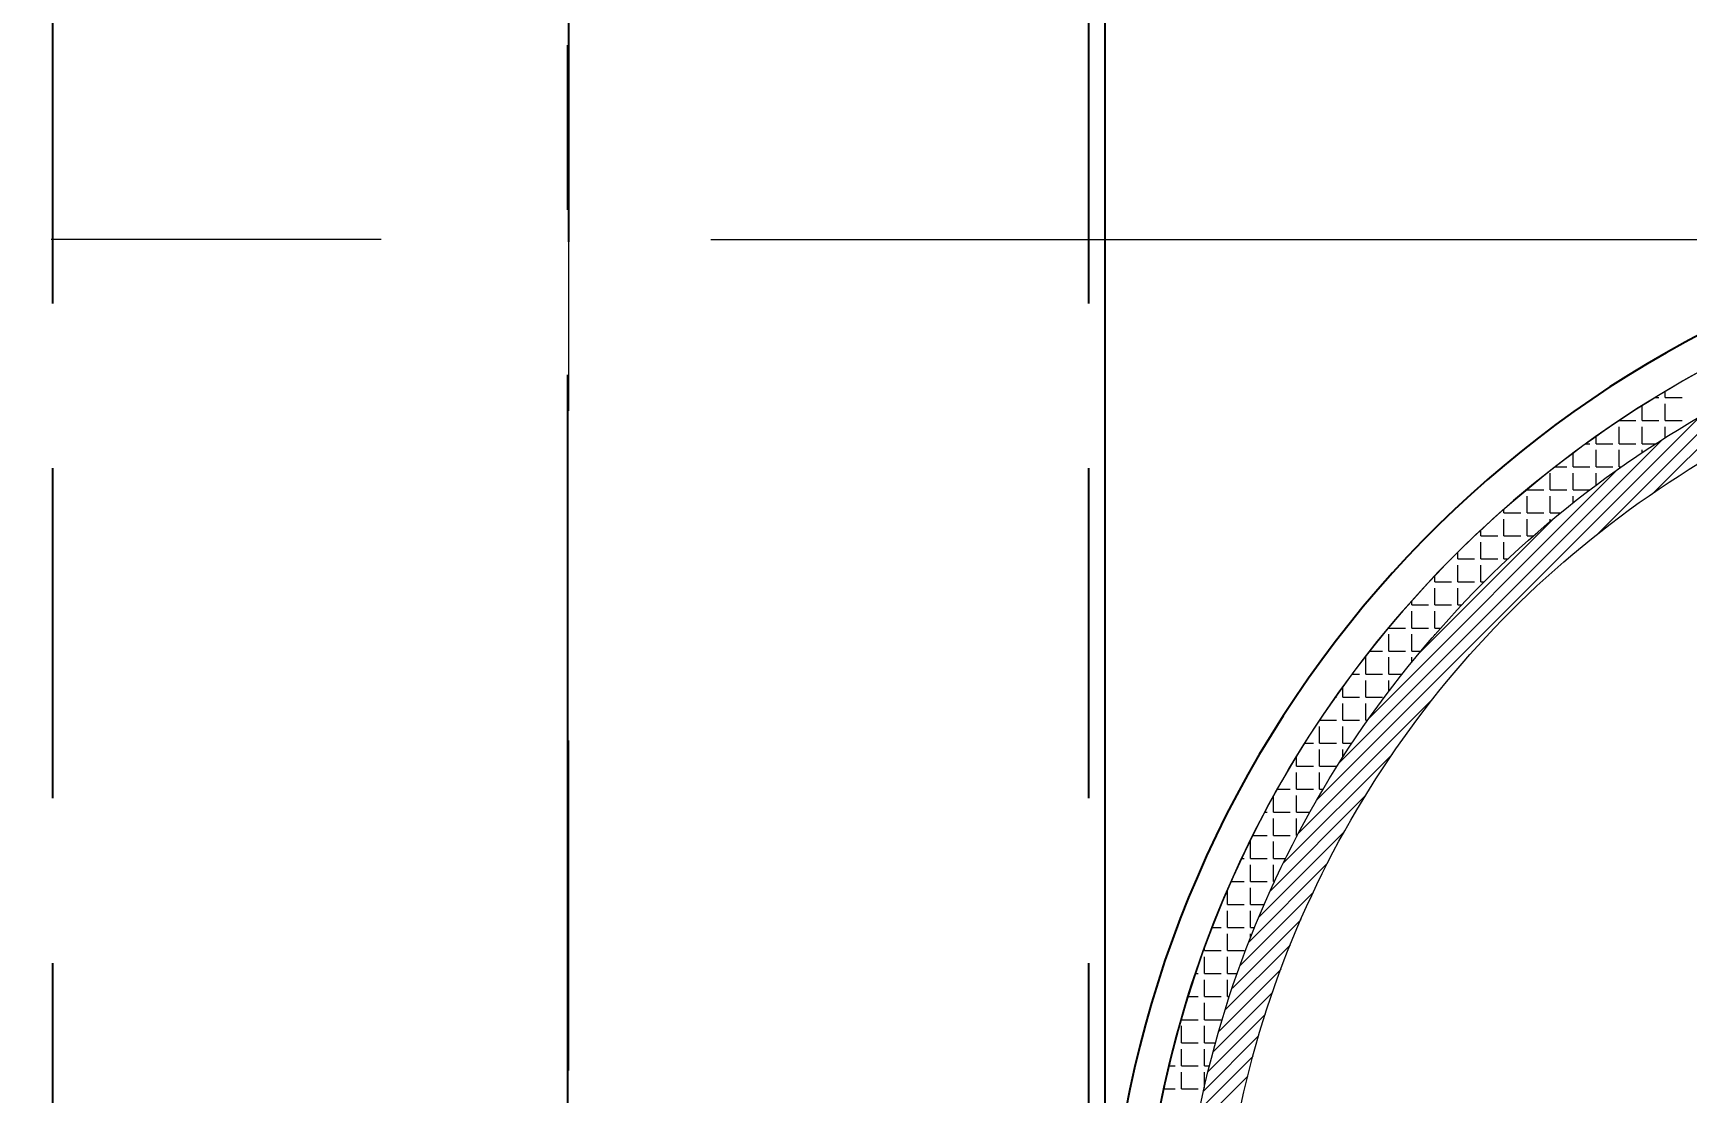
# Model space of a CAD drawing. Header units: inches. Extents: x 0 to 157513, y -28488 to 35640.
# Drawn here: x 9788 to 10289, y 19735 to 20056 of the extents above; entities that cross this region are included whole.
import ezdxf

# ---------------------------------------------------------------- set-up
doc = ezdxf.new("R2010")
doc.units = ezdxf.units.IN
doc.header["$LTSCALE"] = 400
doc.header["$MEASUREMENT"] = 0
for name, pattern in [('CENTER', [2, 1.25, -0.25, 0.25, -0.25]), ('DASHED2', [0.375, 0.25, -0.125]), ('HIDDEN2', [4.7625, 3.175, -1.5875]), ('PHANTOM', [2.5, 1.25, -0.25, 0.25, -0.25, 0.25, -0.25])]:
    doc.linetypes.add(name, pattern=pattern)
for name, color, linetype in [('0-45-GRID MARKS', 6, 'Continuous'), ('BF', 8, 'PHANTOM'), ('cen', 1, 'CENTER'), ('hid', 3, 'HIDDEN2')]:
    doc.layers.add(name, color=color, linetype=linetype)
doc.layers.add('BF STR', color=8, linetype='PHANTOM', lineweight=5)
doc.layers.add('R-OBJECT', color=2, linetype='Continuous', lineweight=20)
doc.styles.add('ROMANS', font='romans')
doc.dimstyles.new('SAM2 60 SC', dxfattribs={"dimscale": 60, "dimtxt": 2.5, "dimasz": 2.5, "dimexe": 1.25, "dimexo": 0.625, "dimtad": 1, "dimtoh": 1, "dimdec": 0, "dimdsep": 46, "dimtxsty": 'ROMANS', "dimblk": 'OBLIQUE', "dimcen": 2.5, "dimclrd": 1, "dimclre": 1, "dimclrt": 256, "dimadec": 0, "dimazin": 2, "dimtfac": 1, "dimtdec": 0, "dimtofl": 0, "dimtmove": 0, "dimatfit": 3, "dimfxl": 1, "dimtolj": 1, "dimtzin": 0, "dimarcsym": 1})

# ---------------------------------------------------------------- blocks, each defined once
blk = doc.blocks.new('611bf4 strgaele')
at = {"layer": 'BF STR'}
for p, q in [((-269900.44, 34646.08, -169.38), (-269900.44, 32346.53, -169.38)), ((-269357.24, 33997.84, -206.36), (-272999.83, 33998.56, -115)), ((-269571.33, 33921.35, -169.38), (-269538.32, 33954.35, -169.38)), ((-269588.29, 33908.88, -169.38), (-269547.43, 33949.74, -169.38)), ((-269571.1, 33950.07, -169.38), (-269569.86, 33950.07, -169.38)), ((-269567.95, 33950.07, -169.38), (-269567.95, 33951.97, -169.38)), ((-269567.95, 33950.07, -169.38), (-269562.87, 33950.07, -169.38)), ((-269673.54, 33828.12, -169.38), (-269557.43, 33944.23, -169.38)), ((-269574.94, 33943.09, -169.38), (-269574.94, 33947.68, -169.38)), ((-269567.95, 33943.09, -169.38), (-269567.95, 33948.17, -169.38)), ((-269581.92, 33943.09, -169.38), (-269581.92, 33943.15, -169.38)), ((-269581.92, 33943.09, -169.38), (-269576.84, 33943.09, -169.38)), ((-269581.92, 33936.1, -169.38), (-269581.92, 33941.18, -169.38)), ((-269574.94, 33943.09, -169.38), (-269569.86, 33943.09, -169.38)), ((-269574.94, 33936.1, -169.38), (-269574.94, 33941.18, -169.38)), ((-269567.95, 33943.09, -169.38), (-269562.87, 33943.09, -169.38)), ((-269567.95, 33937.9, -169.38), (-269567.95, 33941.18, -169.38)), ((-269666.71, 33839.43, -169.38), (-269568.75, 33937.4, -169.38)), ((-269592.07, 33936.1, -169.38), (-269590.81, 33936.1, -169.38)), ((-269588.91, 33936.1, -169.38), (-269588.91, 33938.36, -169.38)), ((-269588.91, 33936.1, -169.38), (-269583.83, 33936.1, -169.38)), ((-269588.91, 33929.12, -169.38), (-269588.91, 33934.2, -169.38)), ((-269581.92, 33936.1, -169.38), (-269576.84, 33936.1, -169.38)), ((-269581.92, 33929.12, -169.38), (-269581.92, 33934.2, -169.38)), ((-269574.94, 33936.1, -169.38), (-269570.79, 33936.1, -169.38)), ((-269574.94, 33933.39, -169.38), (-269574.94, 33934.2, -169.38)), ((-269601.38, 33929.12, -169.38), (-269597.8, 33929.12, -169.38)), ((-269595.89, 33929.12, -169.38), (-269595.89, 33933.29, -169.38)), ((-269595.89, 33929.12, -169.38), (-269590.81, 33929.12, -169.38)), ((-269588.91, 33929.12, -169.38), (-269583.83, 33929.12, -169.38)), ((-269581.92, 33929.12, -169.38), (-269581.19, 33929.12, -169.38)), ((-269657.64, 33853, -169.38), (-269582.31, 33928.33, -169.38)), ((-269602.88, 33922.13, -169.38), (-269602.88, 33927.21, -169.38)), ((-269595.89, 33922.13, -169.38), (-269595.89, 33927.21, -169.38)), ((-269588.91, 33923.53, -169.38), (-269588.91, 33927.21, -169.38)), ((-269609.86, 33922.13, -169.38), (-269609.86, 33922.27, -169.38)), ((-269609.86, 33922.13, -169.38), (-269604.78, 33922.13, -169.38)), ((-269609.86, 33915.15, -169.38), (-269609.86, 33920.23, -169.38)), ((-269602.88, 33922.13, -169.38), (-269597.8, 33922.13, -169.38)), ((-269602.88, 33915.15, -169.38), (-269602.88, 33920.23, -169.38)), ((-269595.89, 33922.13, -169.38), (-269590.81, 33922.13, -169.38)), ((-269595.89, 33918.16, -169.38), (-269595.89, 33920.23, -169.38)), ((-269616.85, 33915.15, -169.38), (-269616.85, 33916.28, -169.38)), ((-269616.85, 33915.15, -169.38), (-269611.77, 33915.15, -169.38)), ((-269609.86, 33915.15, -169.38), (-269604.78, 33915.15, -169.38)), ((-269602.88, 33915.15, -169.38), (-269599.65, 33915.15, -169.38)), ((-269642.91, 33872.22, -169.38), (-269601.53, 33913.6, -169.38)), ((-269623.83, 33908.16, -169.38), (-269623.83, 33909.93, -169.38)), ((-269616.85, 33908.16, -169.38), (-269616.85, 33913.24, -169.38)), ((-269609.86, 33908.16, -169.38), (-269609.86, 33913.24, -169.38)), ((-269602.88, 33912.47, -169.38), (-269602.88, 33913.24, -169.38)), ((-269623.83, 33908.16, -169.38), (-269618.75, 33908.16, -169.38)), ((-269623.83, 33901.18, -169.38), (-269623.83, 33906.26, -169.38)), ((-269616.85, 33908.16, -169.38), (-269611.77, 33908.16, -169.38)), ((-269616.85, 33901.18, -169.38), (-269616.85, 33906.26, -169.38)), ((-269609.86, 33908.16, -169.38), (-269607.91, 33908.16, -169.38)), ((-269632.84, 33901.18, -169.38), (-269632.72, 33901.18, -169.38)), ((-269630.82, 33901.18, -169.38), (-269630.82, 33903.2, -169.38)), ((-269630.82, 33901.18, -169.38), (-269625.74, 33901.18, -169.38)), ((-269630.82, 33894.19, -169.38), (-269630.82, 33899.27, -169.38)), ((-269623.83, 33901.18, -169.38), (-269618.75, 33901.18, -169.38)), ((-269623.83, 33894.19, -169.38), (-269623.83, 33899.27, -169.38)), ((-269616.85, 33901.18, -169.38), (-269615.63, 33901.18, -169.38)), ((-269637.8, 33894.19, -169.38), (-269637.8, 33896.05, -169.38)), ((-269637.8, 33894.19, -169.38), (-269632.72, 33894.19, -169.38)), ((-269630.82, 33894.19, -169.38), (-269625.74, 33894.19, -169.38)), ((-269623.83, 33894.19, -169.38), (-269622.86, 33894.19, -169.38)), ((-269637.8, 33887.21, -169.38), (-269637.8, 33892.29, -169.38)), ((-269630.82, 33887.21, -169.38), (-269630.82, 33892.29, -169.38)), ((-269644.79, 33887.21, -169.38), (-269644.79, 33888.44, -169.38)), ((-269644.79, 33887.21, -169.38), (-269639.71, 33887.21, -169.38)), ((-269644.79, 33880.22, -169.38), (-269644.79, 33885.3, -169.38)), ((-269637.8, 33887.21, -169.38), (-269632.72, 33887.21, -169.38)), ((-269637.8, 33880.22, -169.38), (-269637.8, 33885.3, -169.38)), ((-269630.82, 33887.21, -169.38), (-269629.65, 33887.21, -169.38)), ((-269651.77, 33880.22, -169.38), (-269651.77, 33880.33, -169.38)), ((-269651.77, 33880.22, -169.38), (-269646.69, 33880.22, -169.38)), ((-269644.79, 33880.22, -169.38), (-269639.71, 33880.22, -169.38)), ((-269637.8, 33880.22, -169.38), (-269636.04, 33880.22, -169.38)), ((-269651.77, 33873.24, -169.38), (-269651.77, 33878.32, -169.38)), ((-269644.79, 33873.24, -169.38), (-269644.79, 33878.32, -169.38)), ((-269637.8, 33878.22, -169.38), (-269637.8, 33878.32, -169.38)), ((-269658.76, 33866.25, -169.38), (-269658.76, 33871.33, -169.38)), ((-269657.51, 33873.24, -169.38), (-269653.68, 33873.24, -169.38)), ((-269651.77, 33873.24, -169.38), (-269646.69, 33873.24, -169.38)), ((-269651.77, 33866.25, -169.38), (-269651.77, 33871.33, -169.38)), ((-269644.79, 33873.24, -169.38), (-269642.06, 33873.24, -169.38)), ((-269644.79, 33869.93, -169.38), (-269644.79, 33871.33, -169.38)), ((-269662.85, 33866.25, -169.38), (-269660.66, 33866.25, -169.38)), ((-269658.76, 33866.25, -169.38), (-269653.68, 33866.25, -169.38)), ((-269658.76, 33859.27, -169.38), (-269658.76, 33864.35, -169.38)), ((-269651.77, 33866.25, -169.38), (-269647.74, 33866.25, -169.38)), ((-269651.77, 33861.02, -169.38), (-269651.77, 33864.35, -169.38)), ((-269679.05, 33818.12, -169.38), (-269638.19, 33858.98, -169.38)), ((-269667.9, 33859.27, -169.38), (-269667.65, 33859.27, -169.38)), ((-269665.74, 33859.27, -169.38), (-269665.74, 33862.3, -169.38)), ((-269665.74, 33859.27, -169.38), (-269660.66, 33859.27, -169.38)), ((-269658.76, 33859.27, -169.38), (-269653.68, 33859.27, -169.38)), ((-269665.74, 33852.28, -169.38), (-269665.74, 33857.36, -169.38)), ((-269658.76, 33852.28, -169.38), (-269658.76, 33857.36, -169.38)), ((-269672.73, 33845.3, -169.38), (-269672.73, 33850.38, -169.38)), ((-269672.68, 33852.28, -169.38), (-269667.65, 33852.28, -169.38)), ((-269665.74, 33852.28, -169.38), (-269660.66, 33852.28, -169.38)), ((-269665.74, 33845.3, -169.38), (-269665.74, 33850.38, -169.38)), ((-269658.76, 33852.28, -169.38), (-269658.15, 33852.28, -169.38)), ((-269677.2, 33845.3, -169.38), (-269674.63, 33845.3, -169.38)), ((-269672.73, 33845.3, -169.38), (-269667.65, 33845.3, -169.38)), ((-269665.74, 33845.3, -169.38), (-269662.92, 33845.3, -169.38)), ((-269683.67, 33809.01, -169.38), (-269650.66, 33842.02, -169.38)), ((-269679.71, 33838.31, -169.38), (-269679.71, 33841.24, -169.38)), ((-269672.73, 33838.31, -169.38), (-269672.73, 33843.39, -169.38)), ((-269665.74, 33840.96, -169.38), (-269665.74, 33843.39, -169.38)), ((-269679.71, 33838.31, -169.38), (-269674.63, 33838.31, -169.38)), ((-269679.71, 33831.33, -169.38), (-269679.71, 33836.41, -169.38)), ((-269672.73, 33838.31, -169.38), (-269667.65, 33838.31, -169.38)), ((-269672.73, 33831.33, -169.38), (-269672.73, 33836.41, -169.38)), ((-269687.63, 33800.56, -169.38), (-269658.88, 33829.3, -169.38)), ((-269686.7, 33824.34, -169.38), (-269686.7, 33829.21, -169.38)), ((-269685.52, 33831.33, -169.38), (-269681.62, 33831.33, -169.38)), ((-269679.71, 33831.33, -169.38), (-269674.63, 33831.33, -169.38)), ((-269679.71, 33824.34, -169.38), (-269679.71, 33829.42, -169.38)), ((-269672.73, 33831.33, -169.38), (-269671.67, 33831.33, -169.38)), ((-269689.33, 33824.34, -169.38), (-269688.6, 33824.34, -169.38)), ((-269686.7, 33824.34, -169.38), (-269681.62, 33824.34, -169.38)), ((-269679.71, 33824.34, -169.38), (-269675.68, 33824.34, -169.38)), ((-269686.7, 33817.36, -169.38), (-269686.7, 33822.44, -169.38)), ((-269679.71, 33817.36, -169.38), (-269679.71, 33822.44, -169.38)), ((-269693.68, 33810.37, -169.38), (-269693.68, 33815.45, -169.38)), ((-269692.93, 33817.36, -169.38), (-269688.6, 33817.36, -169.38)), ((-269691.07, 33792.63, -169.38), (-269665.19, 33818.51, -169.38)), ((-269686.7, 33817.36, -169.38), (-269681.62, 33817.36, -169.38)), ((-269686.7, 33810.37, -169.38), (-269686.7, 33815.45, -169.38)), ((-269679.71, 33817.36, -169.38), (-269679.45, 33817.36, -169.38)), ((-269696.32, 33810.37, -169.38), (-269695.59, 33810.37, -169.38)), ((-269694.1, 33785.1, -169.38), (-269670.32, 33808.89, -169.38)), ((-269693.68, 33810.37, -169.38), (-269688.6, 33810.37, -169.38)), ((-269686.7, 33810.37, -169.38), (-269683, 33810.37, -169.38)), ((-269693.68, 33803.39, -169.38), (-269693.68, 33808.47, -169.38)), ((-269686.7, 33803.39, -169.38), (-269686.7, 33808.47, -169.38)), ((-269700.67, 33796.4, -169.38), (-269700.67, 33800.72, -169.38)), ((-269699.51, 33803.39, -169.38), (-269695.59, 33803.39, -169.38)), ((-269696.79, 33777.93, -169.38), (-269674.64, 33800.08, -169.38)), ((-269693.68, 33803.39, -169.38), (-269688.6, 33803.39, -169.38)), ((-269693.68, 33796.4, -169.38), (-269693.68, 33801.48, -169.38)), ((-269686.7, 33803.39, -169.38), (-269686.34, 33803.39, -169.38)), ((-269700.67, 33796.4, -169.38), (-269695.59, 33796.4, -169.38)), ((-269700.67, 33789.42, -169.38), (-269700.67, 33794.5, -169.38)), ((-269693.68, 33796.4, -169.38), (-269689.46, 33796.4, -169.38)), ((-269693.68, 33789.42, -169.38), (-269693.68, 33794.5, -169.38)), ((-269705.3, 33789.42, -169.38), (-269702.57, 33789.42, -169.38)), ((-269700.67, 33789.42, -169.38), (-269695.59, 33789.42, -169.38)), ((-269699.18, 33771.05, -169.38), (-269678.34, 33791.88, -169.38)), ((-269693.68, 33789.42, -169.38), (-269692.39, 33789.42, -169.38)), ((-269701.31, 33764.42, -169.38), (-269681.57, 33784.17, -169.38)), ((-269700.67, 33782.43, -169.38), (-269700.67, 33787.51, -169.38)), ((-269693.68, 33786.18, -169.38), (-269693.68, 33787.51, -169.38)), ((-269707.65, 33782.43, -169.38), (-269707.65, 33783.16, -169.38)), ((-269707.65, 33782.43, -169.38), (-269702.57, 33782.43, -169.38)), ((-269707.65, 33775.45, -169.38), (-269707.65, 33780.53, -169.38)), ((-269700.67, 33782.43, -169.38), (-269695.59, 33782.43, -169.38)), ((-269700.67, 33775.45, -169.38), (-269700.67, 33780.53, -169.38)), ((-269710.36, 33775.45, -169.38), (-269709.56, 33775.45, -169.38)), ((-269707.65, 33775.45, -169.38), (-269702.57, 33775.45, -169.38)), ((-269703.22, 33758.02, -169.38), (-269684.41, 33776.84, -169.38)), ((-269700.67, 33775.45, -169.38), (-269697.67, 33775.45, -169.38)), ((-269707.65, 33768.46, -169.38), (-269707.65, 33773.54, -169.38)), ((-269704.93, 33751.82, -169.38), (-269686.92, 33769.84, -169.38)), ((-269700.67, 33768.46, -169.38), (-269700.67, 33773.54, -169.38)), ((-269712.62, 33768.46, -169.38), (-269709.56, 33768.46, -169.38)), ((-269707.65, 33768.46, -169.38), (-269702.57, 33768.46, -169.38)), ((-269707.65, 33761.48, -169.38), (-269707.65, 33766.56, -169.38)), ((-269700.67, 33768.46, -169.38), (-269700.03, 33768.46, -169.38)), ((-269700.67, 33766.47, -169.38), (-269700.67, 33766.56, -169.38)), ((-269714.64, 33761.48, -169.38), (-269714.64, 33761.74, -169.38)), ((-269714.64, 33761.48, -169.38), (-269709.56, 33761.48, -169.38)), ((-269714.64, 33754.49, -169.38), (-269714.64, 33759.57, -169.38)), ((-269707.65, 33761.48, -169.38), (-269702.57, 33761.48, -169.38)), ((-269707.65, 33754.49, -169.38), (-269707.65, 33759.57, -169.38)), ((-269706.47, 33745.8, -169.38), (-269689.14, 33763.12, -169.38)), ((-269716.64, 33754.49, -169.38), (-269716.54, 33754.49, -169.38)), ((-269714.64, 33754.49, -169.38), (-269709.56, 33754.49, -169.38)), ((-269707.84, 33739.94, -169.38), (-269691.13, 33756.65, -169.38)), ((-269707.65, 33754.49, -169.38), (-269704.21, 33754.49, -169.38)), ((-269714.64, 33747.51, -169.38), (-269714.64, 33752.59, -169.38)), ((-269709.06, 33734.23, -169.38), (-269692.89, 33750.39, -169.38)), ((-269707.65, 33747.51, -169.38), (-269707.65, 33752.59, -169.38)), ((-269718.4, 33747.51, -169.38), (-269716.54, 33747.51, -169.38)), ((-269714.64, 33747.51, -169.38), (-269709.56, 33747.51, -169.38)), ((-269714.64, 33740.52, -169.38), (-269714.64, 33745.6, -169.38)), ((-269710.15, 33728.65, -169.38), (-269694.47, 33744.32, -169.38)), ((-269707.65, 33747.51, -169.38), (-269706.05, 33747.51, -169.38)), ((-269707.65, 33740.75, -169.38), (-269707.65, 33745.6, -169.38)), ((-269720, 33740.52, -169.38), (-269716.54, 33740.52, -169.38)), ((-269714.64, 33740.52, -169.38), (-269709.56, 33740.52, -169.38))]:
    blk.add_line(p, q, dxfattribs=at)
for radius in [327, 315, 303]:
    blk.add_circle((-269400.44, 33671.13, -169.38), radius, dxfattribs=at)
blk = doc.blocks.new('_OBLIQUE')
at = {"color": 0, "linetype": 'ByBlock'}
blk.add_line((-0.5, -0.5), (0.5, 0.5), dxfattribs=at)
blk = doc.blocks.new('*D54')
at = {"color": 1, "lineweight": -2}
for p, q in [((9912.82, 21327.09), (4248.74, 21327.09)), ((4323.74, 21327.09), (4323.74, 17858.28)), ((9683.33, 17858.28), (4248.74, 17858.28))]:
    blk.add_line(p, q, dxfattribs=at)
at = {"layer": 'Defpoints', "color": 0}
for p in [(9950.32, 21327.09, 236.23), (4323.74, 17858.28), (9720.83, 17858.28, -27.61)]:
    blk.add_point(p, dxfattribs=at)
at = {"color": 1, "lineweight": -2, "xscale": 150, "yscale": 150, "zscale": 150}
for p, rotation in [((4323.74, 21327.09), 90), ((4323.74, 17858.28), 270)]:
    blk.add_blockref('_OBLIQUE', p, dxfattribs=dict(at, rotation=rotation))
at = {"insert": (4211.24, 19592.69), "char_height": 150, "attachment_point": 5, "rotation": 90, "style": 'ROMANS'}
blk.add_mtext('\\A1;3469', dxfattribs=at)
blk = doc.blocks.new('m1ele611bf4')
at = {"ltscale": 10}
blk.add_line((-9603.28, 73049.64, 382.98), (-9603.28, 66762.02, 162.72), dxfattribs=at)
at = {"layer": 'hid', "linetype": 'DASHED2'}
for p, q in [((-9922.28, 73049.64, 382.98), (-9922.28, 66762.02, 162.72)), ((-9608.28, 73049.64, 382.98), (-9608.28, 66762.02, 162.72))]:
    blk.add_line(p, q, dxfattribs=at)

msp = doc.modelspace()

# ---------------------------------------------------------------- linework, layer by layer
at = {"layer": '0-45-GRID MARKS'}
msp.add_arc((10450.25, 19666.88, -9854.3), 337, 77.5, 297.2514, dxfattribs=at)
at = {"layer": 'cen', "ltscale": 0.5}
for p, q in [((9950.32, 20497.07, 236.23), (9950.32, 19993.07, 236.23)), ((9949.98, 20352.7, 9.59), (9949.98, 17779.87, -210.67))]:
    msp.add_line(p, q, dxfattribs=at)
at = {"layer": 'R-OBJECT', "ltscale": 10}
msp.add_arc((10450.25, 19666.88, -9854.3), 327, 77.5, 257.5, dxfattribs=at)

# ---------------------------------------------------------------- block references
msp.add_blockref('m1ele611bf4', (19716.16, -48625.26, -51.04))
at = {"layer": 'BF'}
msp.add_blockref('611bf4 strgaele', (279850.69, -14004.25, 169.38), dxfattribs=at)

# ---------------------------------------------------------------- dimensions: what is measured, and where the dimension line sits
dim = msp.add_linear_dim(base=(4323.74, 17858.28), p1=(9950.32, 21327.09, 236.23), p2=(9720.83, 17858.28, -27.61), angle=90, dimstyle='SAM2 60 SC')
dim.commit()
dim.dimension.update_dxf_attribs({"geometry": '*D54', "text_midpoint": (4211.24, 19592.69)})

doc.saveas('drawing.dxf')
